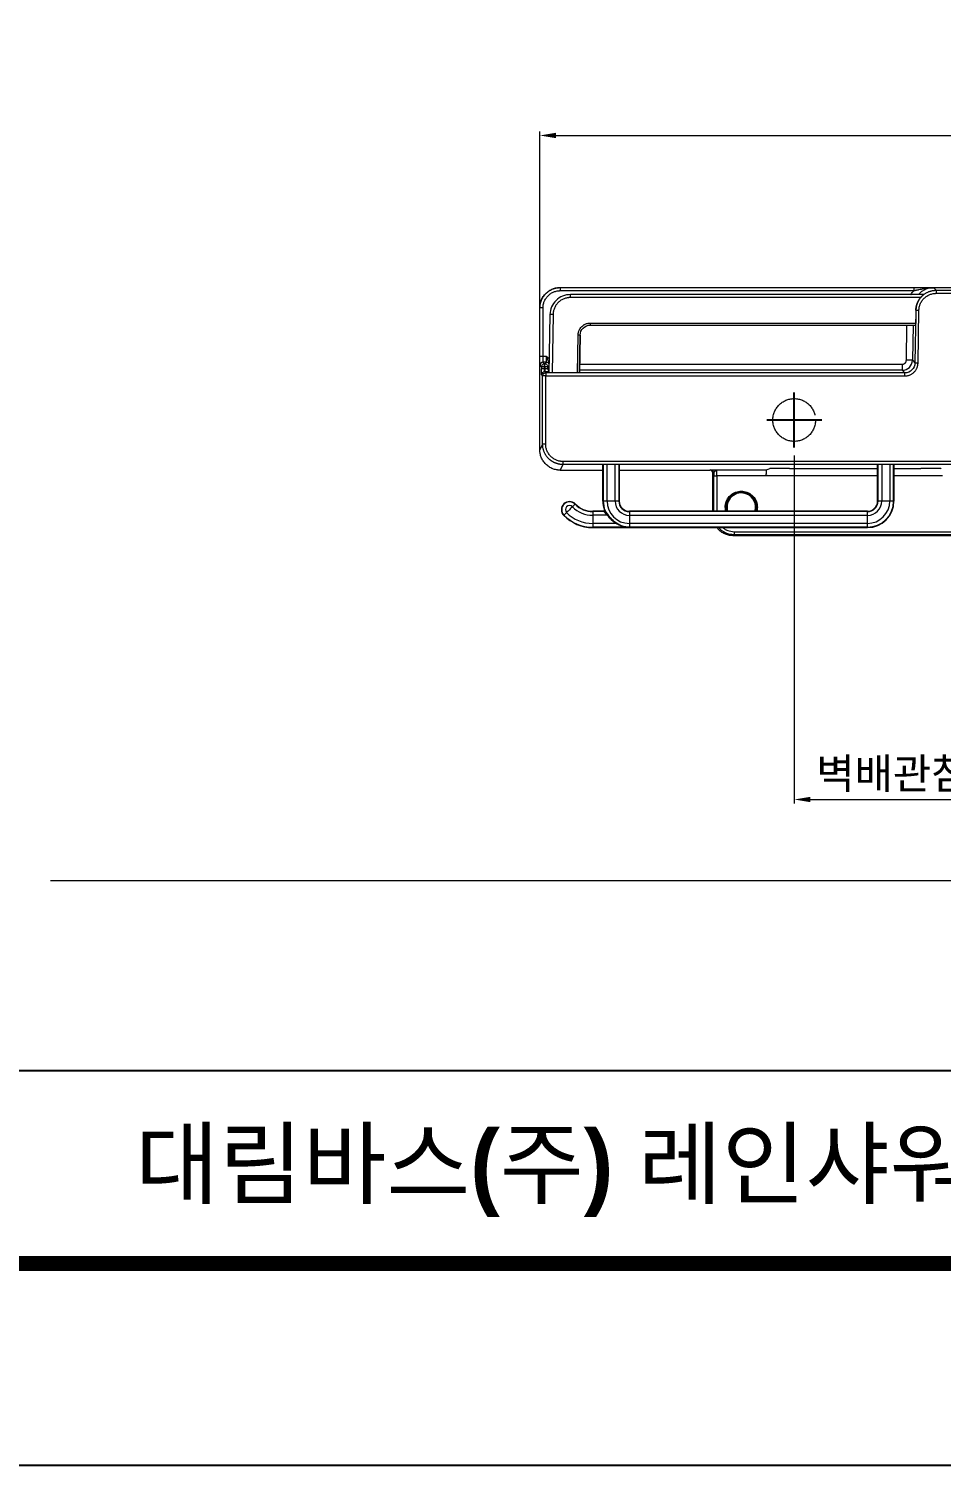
# Model space of a CAD drawing. Extents: x 0 to 3160, y 0 to 2315.
# Drawn here: x 566 to 1014, y 0 to 706 of the extents above; entities that cross this region are included whole.
import ezdxf

# ---------------------------------------------------------------- set-up
doc = ezdxf.new("R2010")
doc.units = 0
doc.header["$LTSCALE"] = 10
doc.header["$MEASUREMENT"] = 0
doc.header["$PDMODE"] = 3
doc.header["$PDSIZE"] = -10
doc.linetypes.add('PHANTOM', pattern=[12.7, 6.35, -1.27, 1.27, -1.27, 1.27, -1.27])
doc.layers.get('0').update_dxf_attribs({"linetype": 'CONTINUOUS'})
doc.layers.get('DEFPOINTS').update_dxf_attribs({"linetype": 'CONTINUOUS'})
doc.layers.add('치수선', color=7, linetype='CONTINUOUS', lineweight=20)
doc.layers.add('표제란글자', color=2, linetype='CONTINUOUS', lineweight=15)
doc.styles.add('Daelim Dimension', font='')
doc.styles.get('Daelim Dimension').set_extended_font_data('나눔고딕')
doc.dimstyles.new('DEFAULT', dxfattribs={"dimscale": 2, "dimtxt": 2, "dimasz": 2, "dimexe": 0, "dimexo": 2, "dimgap": 1, "dimtad": 1, "dimdec": 1, "dimzin": 9, "dimdsep": 46, "dimtxsty": 'Daelim Dimension', "dimcen": 0.5, "dimclrd": 252, "dimclre": 252, "dimclrt": 3, "dimadec": 1, "dimazin": 0, "dimtfac": 1, "dimtdec": 1, "dimtix": 1, "dimtmove": 0, "dimatfit": 3, "dimfxl": 1, "dimtolj": 1, "dimtzin": 1, "dimlwd": 9, "dimlwe": 9, "dimarcsym": 0})

# ---------------------------------------------------------------- blocks, each defined once
blk = doc.blocks.new('*D9')
at = {"color": 5, "lineweight": 9, "ltscale": 0.5, "transparency": 16777216}
for p, q in [((816.83, 503.04), (816.83, 655.52)), ((824.83, 653.52), (1258.83, 653.52)), ((1266.83, 503.04), (1266.83, 655.52))]:
    blk.add_line(p, q, dxfattribs=at)
at = {"color": 5, "ltscale": 0.5, "transparency": 16777216}
for points in [[(824.83, 654.85), (824.83, 652.18), (816.83, 653.52)], [(1258.83, 654.85), (1258.83, 652.18), (1266.83, 653.52)]]:
    blk.add_solid(points, dxfattribs=at)
at = {"layer": 'DEFPOINTS', "color": 0, "ltscale": 0.5, "transparency": 16777216}
for p in [(1266.83, 653.52), (816.83, 499.04), (1266.83, 499.04)]:
    blk.add_point(p, dxfattribs=at)
at = {"color": 7, "ltscale": 0.5, "transparency": 16777216, "insert": (1163.75, 666.37), "char_height": 20, "attachment_point": 5, "style": 'Daelim Dimension'}
blk.add_mtext('\\A1;450', dxfattribs=at)
blk = doc.blocks.new('*D11')
at = {"color": 5, "lineweight": 9, "ltscale": 0.5, "transparency": 16777216}
for p, q in [((941.83, 496.19), (941.83, 325.19)), ((1141.83, 496.19), (1141.83, 325.19)), ((949.83, 327.19), (1133.83, 327.19))]:
    blk.add_line(p, q, dxfattribs=at)
at = {"color": 5, "ltscale": 0.5, "transparency": 16777216}
for points in [[(949.83, 328.52), (949.83, 325.86), (941.83, 327.19)], [(1133.83, 328.52), (1133.83, 325.86), (1141.83, 327.19)]]:
    blk.add_solid(points, dxfattribs=at)
at = {"layer": 'DEFPOINTS', "color": 0, "ltscale": 0.5, "transparency": 16777216}
for p in [(941.83, 500.19), (1141.83, 500.19), (1141.83, 327.19)]:
    blk.add_point(p, dxfattribs=at)
at = {"color": 7, "ltscale": 0.5, "transparency": 16777216, "insert": (1041.83, 339.13), "char_height": 20, "attachment_point": 5, "style": 'Daelim Dimension'}
blk.add_mtext('\\A1;{\\H0.75x;벽배관참고:110~200}', dxfattribs=at)

msp = doc.modelspace()

# ---------------------------------------------------------------- linework, layer by layer
at = {"color": 7, "linetype": 'Continuous', "lineweight": 15}
for p, q in [((826.83, 578.83), (826.91, 578.76)), ((826.83, 578.83), (1022.31, 578.83)), ((826.91, 578.76), (1000.58, 578.76)), ((826.91, 578.76), (826.91, 577.26)), ((826.91, 577.26), (1000.58, 577.26)), ((831.83, 573.86), (831.83, 575.33)), ((1005.44, 575.33), (831.83, 575.33)), ((1000.58, 578.76), (1000.58, 577.26)), ((1010.39, 578.72), (1011.63, 577.45)), ((1011.63, 577.45), (1011.63, 575.95)), ((1011.63, 577.45), (1072.03, 577.45)), ((1011.63, 575.95), (1072.03, 575.95)), ((816.83, 499.04), (816.83, 568.83)), ((816.91, 568.76), (816.83, 568.83)), ((816.91, 545.11), (816.91, 568.76)), ((818.41, 568.76), (816.91, 568.76)), ((818.41, 545.11), (818.41, 568.76)), ((821.83, 565.51), (821.33, 536.85)), ((1001.64, 567.62), (1001.18, 541.76)), ((1001.63, 567.63), (1001.52, 561.2)), ((1001.64, 567.62), (1001.63, 567.63)), ((1002.68, 541.73), (1003.13, 567.6)), ((841.66, 560.33), (841.66, 561.35)), ((841.66, 560.33), (1001.5, 560.33)), ((1001.49, 560.18), (1001.42, 560.18)), ((836.33, 536.85), (836.66, 555.42)), ((836.66, 555.42), (836.33, 536.85)), ((816.91, 545.11), (818.41, 545.11)), ((818.41, 545.11), (820, 545.11)), ((817.69, 539.87), (816.94, 540.61)), ((817.69, 539.87), (817.69, 538.84)), ((819.19, 539.87), (817.69, 539.87)), ((819.19, 538.84), (817.69, 538.84)), ((819.19, 541.37), (818.44, 542.11)), ((819.96, 542.11), (818.44, 542.11)), ((819.22, 541.37), (819.19, 541.37)), ((819.19, 539.87), (819.22, 539.87)), ((819.19, 538.84), (819.19, 539.87)), ((819.19, 538.84), (819.22, 538.84)), ((819.96, 542.11), (819.22, 541.37)), ((819.22, 539.87), (819.22, 538.84)), ((820.72, 539.87), (819.22, 539.87)), ((819.22, 538.84), (819.22, 537.34)), ((819.71, 536.84), (819.22, 537.34)), ((819.71, 536.84), (819.71, 535.34)), ((822.38, 536.84), (819.71, 536.84)), ((820.72, 538.87), (820.72, 539.87)), ((821.17, 536.86), (821.16, 536.92)), ((835.49, 536.84), (822.66, 536.84)), ((996.18, 536.84), (835.72, 536.84)), ((994.94, 538.11), (836.36, 538.11)), ((836.5, 536.93), (836.49, 536.85)), ((994.94, 541.11), (994.94, 538.11)), ((996.18, 536.84), (994.94, 538.11)), ((996.18, 535.34), (996.18, 536.84)), ((999.94, 543.03), (1001.18, 541.76)), ((818.21, 535.34), (817.72, 535.84)), ((819.71, 535.34), (818.21, 535.34)), ((818.21, 501.81), (818.21, 535.34)), ((819.71, 535.34), (996.18, 535.34)), ((819.71, 501.81), (819.71, 535.34)), ((818.21, 501.81), (816.83, 499.04)), ((819.71, 501.81), (818.21, 501.81)), ((828.21, 491.81), (826.83, 489.04)), ((826.83, 489.04), (847.83, 489.04)), ((1255.45, 493.31), (828.21, 493.31)), ((828.21, 493.31), (828.21, 491.81)), ((1255.45, 491.81), (828.21, 491.81)), ((847.73, 491.62), (847.91, 491.74)), ((847.83, 491.69), (847.83, 473.83)), ((855.75, 491.74), (855.93, 491.62)), ((855.83, 473.83), (855.83, 491.69)), ((855.83, 489.04), (900.33, 489.04)), ((900.33, 489.04), (900.8, 489.19)), ((902.29, 487.69), (901.83, 487.54)), ((901.83, 468.83), (901.83, 487.54)), ((904.01, 489.26), (928.12, 489.26)), ((928.12, 489.26), (929.57, 489.75)), ((939.55, 489.91), (982.83, 489.91)), ((982.73, 491.62), (982.91, 491.74)), ((982.83, 491.69), (982.83, 473.83)), ((990.75, 491.74), (990.93, 491.62)), ((990.83, 473.83), (990.83, 491.69)), ((990.83, 489.91), (1004.11, 489.91)), ((902.28, 486.27), (903.78, 486.27)), ((928.65, 486.27), (903.78, 486.27)), ((982.83, 486.21), (928.97, 486.21)), ((1014.69, 486.21), (990.83, 486.21)), ((848.01, 473.83), (847.83, 473.83)), ((847.83, 473.83), (847.83, 473.83)), ((849.85, 473.83), (848.01, 473.83)), ((853.82, 473.83), (849.85, 473.83)), ((855.65, 473.83), (853.82, 473.83)), ((855.65, 473.83), (855.83, 473.83)), ((982.83, 473.83), (983.01, 473.83)), ((984.85, 473.83), (983.01, 473.83)), ((988.82, 473.83), (984.85, 473.83)), ((990.65, 473.83), (988.82, 473.83)), ((990.83, 473.83), (990.65, 473.83)), ((828.67, 466.93), (828.56, 466.82)), ((834.16, 472.31), (834.27, 472.42)), ((848.11, 468.83), (842.83, 468.83)), ((842.83, 468.83), (842.83, 468.68)), ((842.83, 468.83), (848.1, 468.83)), ((848.33, 468.68), (842.83, 468.68)), ((842.83, 468.68), (842.83, 466.84)), ((842.83, 466.84), (842.83, 462.82)), ((850.05, 466.84), (842.83, 466.84)), ((848.1, 468.83), (848.33, 468.68)), ((977.83, 468.83), (860.83, 468.83)), ((860.83, 468.65), (860.83, 468.83)), ((860.83, 468.83), (977.83, 468.83)), ((860.83, 468.83), (860.83, 468.83)), ((860.83, 468.65), (860.83, 466.82)), ((977.83, 468.65), (860.83, 468.65)), ((860.83, 466.82), (860.83, 462.85)), ((977.83, 466.82), (860.83, 466.82)), ((977.83, 468.83), (977.83, 468.65)), ((977.83, 468.83), (977.83, 468.83)), ((977.83, 466.82), (977.83, 468.65)), ((977.83, 462.85), (977.83, 466.82)), ((854.32, 462.82), (842.83, 462.82)), ((842.83, 462.82), (842.83, 460.99)), ((860.83, 460.99), (842.83, 460.99)), ((842.83, 460.99), (842.83, 460.83)), ((842.83, 460.83), (977.83, 460.83)), ((842.83, 460.83), (977.83, 460.83)), ((842.83, 460.83), (842.83, 460.83)), ((977.83, 462.85), (860.83, 462.85)), ((860.83, 462.85), (860.83, 461.01)), ((977.83, 461.01), (860.83, 461.01)), ((860.83, 460.99), (860.83, 461.01)), ((977.83, 461.01), (977.83, 462.85)), ((977.83, 460.83), (977.83, 461.01)), ((977.83, 460.83), (977.83, 460.83)), ((911.82, 456.83), (912.27, 457.28)), ((1171.85, 456.83), (911.82, 456.83)), ((912.27, 458.78), (912.27, 457.28))]:
    msp.add_line(p, q, dxfattribs=at)
at = {"color": 8, "linetype": 'Continuous', "lineweight": 15}
for p, q in [((1003.95, 573.86), (831.83, 573.86)), ((823.33, 565.51), (822.83, 536.84)), ((841.66, 561.35), (1001.52, 561.35)), ((996.94, 543.08), (997.24, 560.33)), ((1000.24, 560.33), (999.94, 543.03)), ((835.34, 536.84), (835.66, 555.45)), ((820, 545.11), (821.45, 543.88)), ((820.72, 539.87), (821.4, 540.55)), ((820.72, 538.87), (821.38, 539.53)), ((836.41, 541.11), (994.94, 541.11)), ((847.83, 473.83), (847.83, 491.69)), ((848.01, 491.75), (848.01, 473.83)), ((849.85, 473.83), (849.85, 491.78)), ((853.82, 473.83), (853.82, 491.78)), ((855.65, 491.75), (855.65, 473.83)), ((855.83, 491.69), (855.83, 473.83)), ((982.83, 473.83), (982.83, 491.69)), ((983.01, 473.83), (983.01, 491.75)), ((984.85, 491.78), (984.85, 473.83)), ((988.82, 491.78), (988.82, 473.83)), ((990.65, 473.83), (990.65, 491.75)), ((990.83, 491.69), (990.83, 473.83)), ((902.28, 468.83), (902.28, 486.27)), ((903.78, 486.27), (903.78, 468.83)), ((855.83, 473.83), (855.83, 473.83)), ((982.83, 473.83), (982.83, 473.83)), ((990.83, 473.83), (990.83, 473.83)), ((842.83, 468.83), (842.83, 468.83)), ((912.27, 458.78), (1039.13, 458.78)), ((1044.55, 457.28), (912.27, 457.28))]:
    msp.add_line(p, q, dxfattribs=at)
at = {"linetype": 'PHANTOM'}
for p, q in [((941.83, 500.19), (941.83, 527.19)), ((955.33, 513.69), (928.33, 513.69))]:
    msp.add_line(p, q, dxfattribs=at)
at = {"color": 5}
msp.add_line((50.81, 193.97), (2594.86, 193.97), dxfattribs=at)
at = {"ltscale": 0.5}
msp.add_lwpolyline([(0, 0), (3159.52, 0), (3159.52, 2315.04), (0, 2315.04)], close=True, dxfattribs=at)
at = {"color": 5, "linetype": 'ByBlock', "lineweight": 200, "const_width": 7.28}
msp.add_lwpolyline([(50.81, 99.13), (3108.41, 99.13), (3108.41, 2261.29), (50.81, 2261.29)], close=True, dxfattribs=at)
at = {"color": 7, "linetype": 'Continuous', "lineweight": 15, "flags": 128}
for points in [[(1001.64, 567.62), (1001.67, 567.62), (1001.75, 567.62), (1001.89, 567.62), (1002.08, 567.62), (1002.31, 567.61), (1002.56, 567.61), (1002.84, 567.6), (1003.13, 567.6)], [(999.94, 543.03), (999.87, 543.03), (999.7, 543.03), (999.42, 543.04), (999.05, 543.04), (998.59, 543.05), (998.08, 543.06), (997.52, 543.07), (996.94, 543.08)], [(1001.18, 541.76), (1001.21, 541.76), (1001.3, 541.76), (1001.44, 541.75), (1001.63, 541.75), (1001.85, 541.75), (1002.11, 541.74), (1002.39, 541.74), (1002.68, 541.73)], [(917.86, 478.05), (917.44, 478.16), (915.83, 478.33)], [(829.98, 468.21), (829.72, 467.96), (829.48, 467.72), (829.26, 467.5), (829.06, 467.31), (828.9, 467.15), (828.78, 467.03), (828.7, 466.96), (828.67, 466.93)], [(832.85, 471.03), (832.49, 470.68), (832.13, 470.33), (831.77, 469.97), (831.42, 469.62), (831.06, 469.27), (830.7, 468.92), (830.34, 468.56), (829.98, 468.21)], [(832.85, 471.03), (833.11, 471.28), (833.35, 471.52), (833.57, 471.74), (833.77, 471.93), (833.93, 472.09), (834.05, 472.21), (834.13, 472.28), (834.16, 472.31)]]:
    msp.add_lwpolyline(points, dxfattribs=at)
at = {"color": 7, "linetype": 'Continuous', "lineweight": 15}
for centre, radius, start, end in [((822.58, 544.01), 21.51, 88.00177, 91.99823), ((835.66, 541.1), 14.35, 86.00312, 89.9982), ((818.44, 540.61), 1.5, 90.00078, 179.99491), ((819.22, 535.84), 1.5, 90.00549, 179.99419), ((900.79, 487.69), 1.5, 0.02598, 89.90395), ((831.42, 469.62), 4, 44.47751, 224.47751), ((831.42, 469.62), 4, 44.47751, 224.47751), ((831.42, 469.62), 3.84, 44.47751, 224.47751), ((860.83, 473.83), 13, 180, 199.49422), ((860.83, 473.83), 13, 180, 199.47431), ((860.83, 473.83), 12.82, 180, 201.56228), ((860.83, 473.83), 10.98, 180, 270), ((860.83, 473.83), 7.02, 180, 270), ((860.83, 473.83), 5.18, 180, 270), ((860.83, 473.83), 5, 180, 270), ((915.83, 470.83), 7.5, 90, 181.37094), ((977.83, 473.83), 7.02, 270, 0), ((977.83, 473.83), 10.98, 270, 0), ((977.83, 473.83), 5.18, 270, 0), ((977.83, 473.83), 12.82, 270, 0), ((977.83, 473.83), 5, 270, 0), ((977.83, 473.83), 13, 270, 0), ((842.83, 480.83), 20, 224.47751, 270), ((842.83, 480.83), 20, 224.47751, 270), ((842.83, 480.83), 19.84, 224.47751, 270), ((831.42, 469.62), 2.01, 44.47751, 224.47751), ((842.83, 480.83), 18.01, 224.47751, 270), ((842.83, 480.83), 13.99, 224.47751, 270), ((842.83, 480.83), 12.16, 224.47751, 270), ((842.83, 480.83), 12, 224.47751, 270), ((848.1, 469.33), 0.5, 270.07277, 19.40137), ((848.33, 469.18), 0.5, 270.07412, 20.3498), ((848.43, 468.98), 0.499, 271.78265, 15.88337), ((847.15, 470.97), 5.04, 305.0915, 309.92723), ((860.32, 459.03), 7.09, 144.73359, 147.69361), ((858.55, 461.1), 0.116, 89.26288, 138.86356), ((860.83, 473.83), 12.82, 259.76736, 270)]:
    msp.add_arc(centre, radius, start, end, dxfattribs=at)
at = {"color": 8, "linetype": 'Continuous', "lineweight": 15}
for centre, radius, start, end in [((819.96, 540.61), 1.5, 12.69392, 89.99064), ((822.22, 538.87), 1.5, 180.00397, 233.71505), ((915.83, 470.83), 7.61, 344.76775, 195.23225), ((915.83, 470.83), 7.47, 67.5, 195.52996), ((915.83, 470.83), 7.01, 67.5, 196.58556), ((915.83, 470.83), 7.01, 343.41444, 67.5), ((915.83, 470.83), 7.47, 344.47004, 67.5)]:
    msp.add_arc(centre, radius, start, end, dxfattribs=at)
at = {"color": 7, "linetype": 'Continuous', "lineweight": 15}
for centre, major_axis, start_param, end_param in [((848.93, 491.62), (1.2, 0), 3.114975, 3.552659), ((850.01, 491.74), (2.1, 0), 1.65454, 3.115413), ((851.83, 491.36), (23.87, 0), 1.487052, 1.65454), ((853.65, 491.74), (2.1, 0), 0.02618, 1.487052), ((854.73, 491.62), (1.2, 0), 5.872119, 6.309365), ((939.55, 489.74), (10, 0), 1.570796, 3.089233), ((983.93, 491.62), (1.2, 0), 3.114975, 3.552659), ((985.01, 491.74), (2.1, 0), 1.65454, 3.115413), ((986.83, 491.36), (23.87, 0), 1.487052, 1.65454), ((988.65, 491.74), (2.1, 0), 0.02618, 1.487052), ((989.73, 491.62), (1.2, 0), 5.872119, 6.309365), ((1004.11, 489.74), (10, 0), 0.05236, 1.570796)]:
    msp.add_ellipse(centre, major_axis=major_axis, ratio=0.017455, start_param=start_param, end_param=end_param, dxfattribs=at)
for points, knots in [([(816.83, 568.83), (816.83, 568.93), (816.83, 569.14), (816.85, 569.44), (816.87, 569.75), (816.9, 570.05), (816.95, 570.35), (817.03, 570.87), (817.21, 571.6), (817.52, 572.53), (817.94, 573.44), (818.62, 574.62), (819.71, 575.95), (821.05, 577.04), (822.22, 577.73), (823.13, 578.14), (824.06, 578.46), (824.89, 578.65), (825.61, 578.76), (826.22, 578.82), (826.63, 578.83), (826.83, 578.83)], [0, 0, 0, 0, 0.019454, 0.038873, 0.058277, 0.077682, 0.097107, 0.11657, 0.178317, 0.240097, 0.304418, 0.368771, 0.500007, 0.631242, 0.695562, 0.759916, 0.821663, 0.883444, 0.922312, 0.961116, 1, 1, 1, 1]), ([(816.91, 568.76), (816.91, 568.86), (816.91, 569.08), (816.92, 569.39), (816.95, 569.71), (816.98, 570.02), (817.03, 570.33), (817.08, 570.64), (817.15, 570.94), (817.22, 571.24), (817.3, 571.54), (817.39, 571.83), (817.49, 572.12), (817.59, 572.4), (817.71, 572.68), (817.83, 572.96), (817.96, 573.23), (818.1, 573.5), (818.24, 573.76), (818.39, 574.01), (818.55, 574.26), (818.72, 574.5), (818.89, 574.74), (819.07, 574.97), (819.25, 575.19), (819.44, 575.41), (819.63, 575.62), (819.9, 575.9), (820.25, 576.23), (820.69, 576.6), (821.16, 576.95), (821.65, 577.27), (822.17, 577.57), (822.7, 577.84), (823.26, 578.08), (823.83, 578.28), (824.42, 578.45), (825.03, 578.59), (825.65, 578.68), (826.27, 578.75), (826.69, 578.75), (826.91, 578.76)], [0, 0, 0, 0, 0.020245, 0.040409, 0.060492, 0.080494, 0.100415, 0.120254, 0.140013, 0.159691, 0.179287, 0.198803, 0.218237, 0.23759, 0.256863, 0.276054, 0.295164, 0.314194, 0.333142, 0.352009, 0.370795, 0.3895, 0.408124, 0.426667, 0.445129, 0.46351, 0.48181, 0.500029, 0.536543, 0.573382, 0.610545, 0.648032, 0.685843, 0.723978, 0.762437, 0.80122, 0.840328, 0.87976, 0.919516, 0.959596, 1, 1, 1, 1]), ([(818.41, 568.76), (818.41, 568.85), (818.41, 569.06), (818.43, 569.4), (818.47, 569.83), (818.56, 570.44), (818.73, 571.14), (819, 571.91), (819.34, 572.66), (819.92, 573.66), (820.85, 574.81), (822.01, 575.75), (823.01, 576.33), (823.75, 576.66), (824.52, 576.93), (825.27, 577.11), (825.96, 577.21), (826.48, 577.25), (826.78, 577.26), (826.91, 577.26)], [0, 0, 0, 0, 0.020334, 0.046542, 0.078619, 0.116565, 0.185242, 0.240092, 0.299666, 0.368767, 0.500004, 0.631242, 0.700341, 0.759917, 0.814765, 0.883444, 0.932729, 0.971584, 1, 1, 1, 1]), ([(831.83, 575.33), (829.23, 575.33), (826.67, 574.28), (822.97, 570.65), (821.88, 568.1), (821.83, 565.51)], [0, 0, 0, 0, 0.5, 0.5, 1, 1, 1, 1]), ([(831.83, 573.86), (831.74, 573.86), (831.57, 573.86), (831.32, 573.84), (831.06, 573.82), (830.81, 573.8), (830.55, 573.76), (830.11, 573.69), (829.5, 573.55), (828.72, 573.28), (827.95, 572.94), (826.96, 572.37), (825.83, 571.46), (824.91, 570.35), (824.32, 569.37), (823.96, 568.61), (823.68, 567.83), (823.51, 567.14), (823.41, 566.53), (823.35, 566.02), (823.34, 565.68), (823.33, 565.51)], [0, 0, 0, 0, 0.019482, 0.03893, 0.058363, 0.077798, 0.097253, 0.116746, 0.178505, 0.240304, 0.304578, 0.368892, 0.499982, 0.631077, 0.695356, 0.759676, 0.821443, 0.88325, 0.922181, 0.96105, 1, 1, 1, 1]), ([(1000.58, 578.76), (1000.68, 578.76), (1000.88, 578.76), (1001.17, 578.76), (1001.46, 578.76), (1001.76, 578.76), (1002.06, 578.76), (1002.37, 578.76), (1002.67, 578.76), (1002.98, 578.75), (1003.6, 578.75), (1004.56, 578.75), (1005.78, 578.74), (1006.98, 578.74), (1008.13, 578.73), (1009.28, 578.73), (1010.02, 578.72), (1010.39, 578.72)], [0, 0, 0, 0, 0.026591, 0.053421, 0.080524, 0.107929, 0.135667, 0.163768, 0.192259, 0.221168, 0.250519, 0.370288, 0.500319, 0.617967, 0.749825, 0.875013, 1, 1, 1, 1]), ([(1000.58, 577.26), (1000.68, 577.28), (1000.87, 577.32), (1001.15, 577.38), (1001.43, 577.43), (1001.72, 577.49), (1002, 577.55), (1002.28, 577.61), (1002.55, 577.67), (1002.83, 577.73), (1003.42, 577.86), (1004.34, 578.05), (1005.17, 578.2), (1005.66, 578.29), (1005.83, 578.32), (1006.12, 578.36), (1006.53, 578.43), (1007.06, 578.5), (1007.71, 578.58), (1008.49, 578.65), (1009.4, 578.71), (1010.04, 578.71), (1010.39, 578.72)], [0, 0, 0, 0, 0.027873, 0.055718, 0.083542, 0.111348, 0.139131, 0.166887, 0.194605, 0.222274, 0.249882, 0.37305, 0.499977, 0.50608, 0.524035, 0.553994, 0.59619, 0.650907, 0.71844, 0.799045, 0.892888, 1, 1, 1, 1]), ([(1004.38, 574.35), (1004.31, 574.27), (1004.16, 574.11), (1003.95, 573.87), (1003.74, 573.61), (1003.54, 573.34), (1003.34, 573.06), (1003.15, 572.77), (1002.97, 572.47), (1002.8, 572.16), (1002.63, 571.83), (1002.48, 571.5), (1002.33, 571.15), (1002.2, 570.8), (1002.08, 570.43), (1001.97, 570.06), (1001.87, 569.67), (1001.79, 569.28), (1001.73, 568.88), (1001.68, 568.47), (1001.64, 568.05), (1001.63, 567.77), (1001.63, 567.63)], [0, 0, 0, 0, 0.043024, 0.086782, 0.131274, 0.176501, 0.222462, 0.269157, 0.316586, 0.36475, 0.413648, 0.463281, 0.513648, 0.564749, 0.616585, 0.669155, 0.72246, 0.776499, 0.831272, 0.88678, 0.943023, 1, 1, 1, 1]), ([(1001.64, 567.62), (1001.64, 567.73), (1001.64, 567.94), (1001.66, 568.25), (1001.69, 568.56), (1001.73, 568.87), (1001.78, 569.17), (1001.84, 569.48), (1001.91, 569.77), (1001.98, 570.07), (1002.07, 570.36), (1002.16, 570.65), (1002.26, 570.94), (1002.37, 571.22), (1002.49, 571.49), (1002.61, 571.76), (1002.74, 572.03), (1002.88, 572.29), (1003.03, 572.54), (1003.18, 572.79), (1003.34, 573.04), (1003.51, 573.28), (1003.68, 573.51), (1003.86, 573.74), (1004.04, 573.96), (1004.23, 574.17), (1004.42, 574.38), (1004.69, 574.65), (1005.04, 574.97), (1005.48, 575.34), (1005.95, 575.68), (1006.43, 576), (1006.95, 576.29), (1007.48, 576.55), (1008.03, 576.78), (1008.6, 576.98), (1009.18, 577.15), (1009.78, 577.28), (1010.39, 577.38), (1011.01, 577.44), (1011.42, 577.44), (1011.63, 577.45)], [0, 0, 0, 0, 0.020221, 0.040364, 0.060427, 0.080411, 0.100315, 0.120141, 0.139887, 0.159554, 0.179142, 0.198651, 0.218081, 0.237431, 0.256703, 0.275895, 0.295008, 0.314042, 0.332997, 0.351872, 0.370669, 0.389386, 0.408024, 0.426583, 0.445063, 0.463464, 0.481786, 0.500028, 0.536589, 0.573466, 0.61066, 0.64817, 0.685996, 0.724139, 0.762598, 0.801374, 0.840466, 0.879875, 0.9196, 0.959642, 1, 1, 1, 1]), ([(1003.13, 567.6), (1003.14, 567.69), (1003.14, 567.89), (1003.17, 568.24), (1003.22, 568.66), (1003.32, 569.26), (1003.5, 569.95), (1003.77, 570.71), (1004.11, 571.44), (1004.7, 572.42), (1005.63, 573.55), (1006.78, 574.47), (1007.77, 575.04), (1008.51, 575.37), (1009.27, 575.63), (1010.02, 575.81), (1010.7, 575.9), (1011.21, 575.94), (1011.51, 575.95), (1011.63, 575.95)], [0, 0, 0, 0, 0.020319, 0.046554, 0.078699, 0.116753, 0.185404, 0.240319, 0.299839, 0.368912, 0.500004, 0.631097, 0.700168, 0.75969, 0.814603, 0.883256, 0.932677, 0.971594, 1, 1, 1, 1]), ([(1005.45, 575.33), (1005.45, 575.33), (1005.44, 575.33), (1005.43, 575.32), (1005.42, 575.31), (1005.39, 575.29), (1005.36, 575.26), (1005.3, 575.21), (1005.2, 575.12), (1005.05, 574.99), (1004.89, 574.85), (1004.72, 574.69), (1004.55, 574.52), (1004.44, 574.41), (1004.38, 574.35)], [0, 0, 0, 0, 0.040091, 0.080112, 0.120657, 0.162299, 0.205564, 0.250925, 0.370071, 0.500598, 0.622931, 0.750024, 0.875332, 1, 1, 1, 1]), ([(835.66, 555.45), (835.66, 555.53), (835.66, 555.67), (835.68, 555.89), (835.7, 556.1), (835.74, 556.32), (835.8, 556.65), (835.91, 557.09), (836.1, 557.64), (836.36, 558.18), (836.77, 558.87), (837.42, 559.66), (838.22, 560.3), (838.92, 560.7), (839.46, 560.94), (840.01, 561.13), (840.51, 561.24), (840.93, 561.31), (841.29, 561.34), (841.54, 561.35), (841.66, 561.35)], [0, 0, 0, 0, 0.023374, 0.046706, 0.070028, 0.093369, 0.116761, 0.178521, 0.240336, 0.304608, 0.368935, 0.50003, 0.63112, 0.695386, 0.759708, 0.82146, 0.883267, 0.922189, 0.961053, 1, 1, 1, 1]), ([(836.66, 555.42), (836.68, 556.72), (837.23, 557.99), (839.08, 559.81), (840.36, 560.33), (841.66, 560.33)], [0, 0, 0, 0, 0.5, 0.5, 1, 1, 1, 1]), ([(1001.52, 561.2), (1001.52, 561.17), (1001.52, 561.1), (1001.51, 561), (1001.51, 560.9), (1001.51, 560.78), (1001.51, 560.63), (1001.5, 560.48), (1001.5, 560.35), (1001.5, 560.25), (1001.49, 560.19), (1001.49, 560.19), (1001.49, 560.18)], [0, 0, 0, 0, 0.062807, 0.125032, 0.187301, 0.250236, 0.375037, 0.500169, 0.624967, 0.750092, 0.874964, 1, 1, 1, 1]), ([(816.94, 540.61), (816.94, 540.62), (816.94, 540.62), (816.94, 540.64), (816.94, 540.66), (816.94, 540.7), (816.94, 540.74), (816.93, 540.8), (816.93, 540.87), (816.93, 540.97), (816.93, 541.13), (816.92, 541.36), (816.92, 541.63), (816.92, 541.94), (816.91, 542.29), (816.91, 542.66), (816.91, 543.05), (816.91, 543.45), (816.91, 543.86), (816.91, 544.27), (816.91, 544.69), (816.91, 544.97), (816.91, 545.11)], [0, 0, 0, 0, 0.030246, 0.060294, 0.090212, 0.120064, 0.149919, 0.179844, 0.209904, 0.240166, 0.304421, 0.368751, 0.434356, 0.500038, 0.565643, 0.631324, 0.695578, 0.759907, 0.820184, 0.879935, 0.939696, 1, 1, 1, 1]), ([(818.44, 542.11), (818.43, 542.12), (818.42, 542.45), (818.41, 543.56), (818.41, 544.33), (818.41, 545.11)], [0, 0, 0, 0, 0.5, 0.5, 1, 1, 1, 1]), ([(820, 545.11), (820, 544.33), (820, 543.56), (819.98, 542.45), (819.97, 542.12), (819.96, 542.11)], [0, 0, 0, 0, 0.5, 0.5, 1, 1, 1, 1]), ([(820, 545.11), (820.04, 545.02), (820.1, 544.84), (820.19, 544.59), (820.29, 544.31), (820.41, 544), (820.54, 543.65), (820.67, 543.33), (820.82, 542.97), (820.97, 542.64), (821.14, 542.25), (821.28, 541.89), (821.38, 541.59), (821.41, 541.43), (821.41, 541.4)], [0, 0, 0, 0, 0.069576, 0.136905, 0.186763, 0.290115, 0.375388, 0.465574, 0.5501, 0.675904, 0.750289, 0.880564, 0.972282, 1, 1, 1, 1]), ([(817.69, 539.87), (817.69, 540.06), (817.73, 540.26), (817.88, 540.62), (817.99, 540.79), (818.27, 541.07), (818.44, 541.18), (818.8, 541.33), (818.99, 541.37), (819.19, 541.37)], [0, 0, 0, 0, 0.25, 0.25, 0.5, 0.5, 0.75, 0.75, 1, 1, 1, 1]), ([(817.72, 535.84), (817.72, 535.84), (817.72, 535.85), (817.71, 535.86), (817.71, 535.88), (817.71, 535.91), (817.71, 535.95), (817.71, 536), (817.71, 536.11), (817.7, 536.33), (817.7, 536.72), (817.7, 537.19), (817.69, 537.64), (817.69, 538.01), (817.69, 538.28), (817.69, 538.56), (817.69, 538.75), (817.69, 538.84)], [0, 0, 0, 0, 0.034565, 0.068886, 0.103062, 0.137192, 0.171377, 0.205716, 0.240308, 0.370114, 0.500034, 0.629839, 0.759757, 0.820064, 0.879851, 0.939651, 1, 1, 1, 1]), ([(818.21, 535.34), (818.21, 535.54), (818.25, 535.74), (818.4, 536.1), (818.52, 536.27), (818.79, 536.54), (818.96, 536.66), (819.32, 536.81), (819.52, 536.84), (819.71, 536.84)], [0, 0, 0, 0, 0.25, 0.25, 0.5, 0.5, 0.75, 0.75, 1, 1, 1, 1]), ([(819.19, 539.87), (819.19, 540.06), (819.19, 540.26), (819.19, 540.62), (819.19, 540.79), (819.19, 541.06), (819.19, 541.17), (819.19, 541.33), (819.19, 541.37), (819.19, 541.37)], [0, 0, 0, 0, 0.25, 0.25, 0.5, 0.5, 0.75, 0.75, 1, 1, 1, 1]), ([(819.22, 537.34), (819.21, 537.35), (819.2, 537.51), (819.19, 538.06), (819.19, 538.45), (819.19, 538.84)], [0, 0, 0, 0, 0.5, 0.5, 1, 1, 1, 1]), ([(819.22, 539.87), (819.22, 540.06), (819.22, 540.26), (819.22, 540.62), (819.22, 540.79), (819.22, 541.06), (819.22, 541.17), (819.22, 541.33), (819.22, 541.37), (819.22, 541.37)], [0, 0, 0, 0, 0.25, 0.25, 0.5, 0.5, 0.75, 0.75, 1, 1, 1, 1]), ([(819.22, 541.37), (819.41, 541.37), (819.61, 541.33), (819.97, 541.18), (820.14, 541.07), (820.42, 540.79), (820.53, 540.62), (820.68, 540.26), (820.72, 540.06), (820.72, 539.87)], [0, 0, 0, 0, 0.25, 0.25, 0.5, 0.5, 0.75, 0.75, 1, 1, 1, 1]), ([(820.72, 538.87), (820.71, 538.86), (820.55, 538.85), (820, 538.85), (819.61, 538.84), (819.22, 538.84)], [0, 0, 0, 0, 0.5, 0.5, 1, 1, 1, 1]), ([(822.38, 536.84), (822.34, 536.84), (822.26, 536.84), (822.14, 536.85), (822.02, 536.85), (821.87, 536.85), (821.69, 536.85), (821.5, 536.85), (821.35, 536.85), (821.24, 536.85), (821.18, 536.86), (821.17, 536.86), (821.17, 536.86)], [0, 0, 0, 0, 0.060829, 0.121252, 0.181695, 0.242587, 0.371227, 0.500102, 0.628725, 0.757618, 0.878727, 1, 1, 1, 1]), ([(822.66, 536.84), (822.62, 536.84), (822.52, 536.84), (822.43, 536.84), (822.38, 536.84)], [0, 0, 0, 0, 0.500872, 1, 1, 1, 1]), ([(835.72, 536.84), (835.69, 536.84), (835.61, 536.84), (835.53, 536.84), (835.49, 536.84)], [0, 0, 0, 0, 0.499109, 1, 1, 1, 1]), ([(836.49, 536.85), (836.49, 536.85), (836.49, 536.85), (836.48, 536.85), (836.46, 536.85), (836.43, 536.85), (836.38, 536.85), (836.28, 536.85), (836.16, 536.85), (836.03, 536.85), (835.88, 536.85), (835.78, 536.84), (835.72, 536.84)], [0, 0, 0, 0, 0.06091, 0.121456, 0.18204, 0.243065, 0.371403, 0.500114, 0.62843, 0.757154, 0.878461, 1, 1, 1, 1]), ([(994.94, 541.11), (994.99, 541.12), (995.09, 541.12), (995.23, 541.13), (995.38, 541.16), (995.52, 541.2), (995.75, 541.28), (996.03, 541.42), (996.35, 541.68), (996.61, 541.99), (996.77, 542.3), (996.87, 542.59), (996.92, 542.83), (996.93, 543), (996.94, 543.08)], [0, 0, 0, 0, 0.048327, 0.096262, 0.144074, 0.192035, 0.240415, 0.370145, 0.500048, 0.629777, 0.759681, 0.839959, 0.919646, 1, 1, 1, 1]), ([(994.94, 538.11), (996.23, 538.11), (997.52, 538.64), (999.36, 540.46), (999.91, 541.73), (999.94, 543.03)], [0, 0, 0, 0, 0.5, 0.5, 1, 1, 1, 1]), ([(1001.18, 541.76), (1001.16, 540.46), (1000.61, 539.19), (998.77, 537.37), (997.48, 536.84), (996.18, 536.84)], [0, 0, 0, 0, 0.5, 0.5, 1, 1, 1, 1]), ([(996.18, 535.34), (996.25, 535.35), (996.41, 535.35), (996.67, 535.36), (997, 535.39), (997.46, 535.46), (997.99, 535.59), (998.57, 535.79), (999.14, 536.04), (999.9, 536.48), (1000.77, 537.18), (1001.49, 538.04), (1001.94, 538.79), (1002.2, 539.35), (1002.41, 539.93), (1002.55, 540.5), (1002.64, 541.02), (1002.67, 541.41), (1002.68, 541.64), (1002.68, 541.73)], [0, 0, 0, 0, 0.020336, 0.046576, 0.078715, 0.116753, 0.185425, 0.240319, 0.299823, 0.368912, 0.500004, 0.631097, 0.700183, 0.75969, 0.814581, 0.883256, 0.932657, 0.971574, 1, 1, 1, 1]), ([(828.21, 491.81), (828.1, 491.81), (827.88, 491.81), (827.55, 491.83), (827.23, 491.85), (826.9, 491.89), (826.57, 491.94), (826.25, 492), (825.93, 492.07), (825.61, 492.15), (825.29, 492.24), (824.98, 492.34), (824.67, 492.45), (824.37, 492.57), (824.07, 492.7), (823.77, 492.84), (823.48, 492.99), (823.2, 493.15), (822.92, 493.32), (822.65, 493.5), (822.38, 493.68), (822.12, 493.88), (821.86, 494.08), (821.62, 494.29), (821.38, 494.51), (821.1, 494.77), (820.79, 495.1), (820.46, 495.48), (820.14, 495.9), (819.84, 496.33), (819.56, 496.79), (819.3, 497.27), (819.06, 497.77), (818.84, 498.3), (818.66, 498.84), (818.5, 499.4), (818.38, 499.98), (818.28, 500.58), (818.23, 501.19), (818.22, 501.6), (818.21, 501.81)], [0, 0, 0, 0, 0.021021, 0.042027, 0.063015, 0.083988, 0.104944, 0.125883, 0.146807, 0.167714, 0.188604, 0.209479, 0.230337, 0.251178, 0.272004, 0.292813, 0.313606, 0.334382, 0.355142, 0.375886, 0.396614, 0.417326, 0.438021, 0.4587, 0.479362, 0.500009, 0.531918, 0.564413, 0.597492, 0.631157, 0.665408, 0.700243, 0.735664, 0.77167, 0.808262, 0.845439, 0.883201, 0.921549, 0.960482, 1, 1, 1, 1]), ([(828.21, 493.31), (828.12, 493.31), (827.92, 493.31), (827.57, 493.33), (827.14, 493.37), (826.53, 493.46), (825.83, 493.63), (825.06, 493.9), (824.32, 494.24), (823.31, 494.82), (822.16, 495.75), (821.22, 496.91), (820.64, 497.91), (820.31, 498.65), (820.04, 499.42), (819.86, 500.17), (819.76, 500.86), (819.72, 501.38), (819.72, 501.68), (819.71, 501.81)], [0, 0, 0, 0, 0.020328, 0.046534, 0.078612, 0.116561, 0.185227, 0.240083, 0.299644, 0.368752, 0.499986, 0.631223, 0.700304, 0.759901, 0.81473, 0.883435, 0.932703, 0.971561, 1, 1, 1, 1]), ([(826.83, 489.04), (826.73, 489.04), (826.53, 489.04), (826.22, 489.06), (825.92, 489.08), (825.61, 489.11), (825.31, 489.15), (824.79, 489.24), (824.06, 489.41), (823.13, 489.73), (822.22, 490.14), (821.05, 490.83), (819.71, 491.92), (818.62, 493.25), (817.94, 494.43), (817.52, 495.34), (817.21, 496.27), (817.01, 497.1), (816.9, 497.82), (816.84, 498.43), (816.84, 498.84), (816.83, 499.04)], [0, 0, 0, 0, 0.019453, 0.038872, 0.058275, 0.077679, 0.097104, 0.116566, 0.178311, 0.240088, 0.304406, 0.368757, 0.499988, 0.631223, 0.695544, 0.7599, 0.82165, 0.883434, 0.922306, 0.961113, 1, 1, 1, 1]), ([(901.83, 487.54), (901.83, 487.58), (901.83, 487.65), (901.82, 487.77), (901.79, 487.88), (901.77, 487.99), (901.71, 488.15), (901.59, 488.37), (901.4, 488.61), (901.16, 488.8), (900.92, 488.93), (900.71, 489), (900.52, 489.03), (900.39, 489.04), (900.33, 489.04)], [0, 0, 0, 0, 0.048263, 0.096127, 0.14387, 0.191768, 0.240095, 0.36985, 0.499853, 0.629661, 0.759735, 0.839975, 0.919636, 1, 1, 1, 1]), ([(900.8, 489.19), (900.8, 489.19), (900.81, 489.2), (900.83, 489.2), (900.87, 489.2), (900.91, 489.21), (900.96, 489.21), (901.03, 489.21), (901.1, 489.22), (901.18, 489.22), (901.27, 489.22), (901.37, 489.22), (901.48, 489.23), (901.61, 489.23), (901.74, 489.23), (901.97, 489.24), (902.34, 489.24), (902.84, 489.25), (903.41, 489.26), (903.79, 489.26), (904.01, 489.26)], [0, 0, 0, 0, 0.034561, 0.068942, 0.103236, 0.137539, 0.171947, 0.206553, 0.24145, 0.276729, 0.312478, 0.34878, 0.385716, 0.423363, 0.461791, 0.50107, 0.61921, 0.749865, 0.854284, 1, 1, 1, 1]), ([(902.29, 487.69), (902.3, 487.71), (902.3, 487.73), (902.32, 487.78), (902.34, 487.82), (902.37, 487.86), (902.41, 487.92), (902.47, 488.01), (902.58, 488.14), (902.69, 488.27), (902.81, 488.4), (902.94, 488.53), (903.05, 488.65), (903.19, 488.79), (903.32, 488.91), (903.45, 489.02), (903.57, 489.1), (903.7, 489.18), (903.85, 489.25), (903.96, 489.26), (904.01, 489.26)], [0, 0, 0, 0, 0.028722, 0.055436, 0.080209, 0.103027, 0.123821, 0.183545, 0.247669, 0.310252, 0.373292, 0.434097, 0.498919, 0.548943, 0.642307, 0.698093, 0.750221, 0.830376, 0.913584, 1, 1, 1, 1]), ([(903.78, 486.27), (903.78, 487.04), (903.8, 487.81), (903.89, 488.92), (903.95, 489.25), (904.01, 489.26)], [0, 0, 0, 0, 0.5, 0.5, 1, 1, 1, 1]), ([(928.12, 489.26), (928.12, 489.26), (928.11, 489.26), (928.1, 489.24), (928.1, 489.21), (928.09, 489.18), (928.08, 489.13), (928.07, 489.09), (928.07, 489.04), (928.06, 488.98), (928.05, 488.92), (928.05, 488.86), (928.04, 488.8), (928.04, 488.75), (928.03, 488.64), (928.02, 488.48), (928.01, 488.25), (928, 488.01), (927.99, 487.75), (927.98, 487.49), (927.98, 487.31), (927.98, 487.22)], [0, 0, 0, 0, 0.049362, 0.096911, 0.142647, 0.186569, 0.228678, 0.268973, 0.307455, 0.344123, 0.378978, 0.412019, 0.443247, 0.472661, 0.500262, 0.588801, 0.675238, 0.759576, 0.841814, 0.921955, 1, 1, 1, 1]), ([(928.65, 486.27), (928.62, 486.28), (928.57, 486.3), (928.48, 486.34), (928.41, 486.38), (928.35, 486.43), (928.29, 486.48), (928.24, 486.53), (928.19, 486.58), (928.12, 486.67), (928.05, 486.82), (927.99, 487.02), (927.98, 487.15), (927.98, 487.22)], [0, 0, 0, 0, 0.075586, 0.147415, 0.215497, 0.279842, 0.340464, 0.397379, 0.450605, 0.500166, 0.668174, 0.83438, 1, 1, 1, 1]), ([(928.97, 486.21), (928.94, 486.22), (928.89, 486.22), (928.81, 486.23), (928.73, 486.24), (928.68, 486.26), (928.65, 486.27)], [0, 0, 0, 0, 0.250844, 0.50005, 0.74923, 1, 1, 1, 1]), ([(848.58, 469.5), (848.58, 469.46), (848.61, 469.39), (848.6, 469.27), (848.58, 469.15), (848.52, 469.04), (848.43, 468.95), (848.32, 468.88), (848.21, 468.84), (848.14, 468.83), (848.1, 468.83)], [0, 0, 0, 0, 0.112422, 0.234966, 0.365337, 0.500001, 0.634662, 0.76503, 0.887579, 1, 1, 1, 1]), ([(848.45, 468.49), (848.44, 468.5), (848.41, 468.54), (848.39, 468.59), (848.37, 468.62), (848.35, 468.65), (848.33, 468.67), (848.33, 468.67), (848.33, 468.68)], [0, 0, 0, 0, 0.167731, 0.334812, 0.50141, 0.667694, 0.833834, 1, 1, 1, 1]), ([(848.45, 468.49), (848.55, 468.31), (848.82, 468.05), (849.42, 467.48), (849.75, 467.18), (850.05, 466.84)], [0, 0, 0, 0, 0.5, 0.5, 1, 1, 1, 1]), ([(848.8, 469.35), (848.8, 469.35), (848.8, 469.34), (848.81, 469.33), (848.82, 469.31), (848.84, 469.28), (848.87, 469.22), (848.9, 469.15), (848.91, 469.12)], [0, 0, 0, 0, 0.124416, 0.248883, 0.373754, 0.49938, 0.749677, 1, 1, 1, 1]), ([(848.91, 469.12), (848.92, 469.1), (848.94, 469.07), (848.97, 469), (849.01, 468.94), (849.06, 468.86), (849.11, 468.79), (849.2, 468.66), (849.35, 468.46), (849.55, 468.21), (849.76, 467.94), (849.97, 467.67), (850.18, 467.39), (850.32, 467.2), (850.39, 467.1)], [0, 0, 0, 0, 0.038561, 0.07817, 0.118999, 0.161203, 0.204918, 0.250262, 0.37172, 0.500591, 0.625049, 0.750238, 0.875948, 1, 1, 1, 1]), ([(854.32, 462.82), (854.22, 462.89), (854.02, 463.02), (853.71, 463.22), (853.41, 463.44), (853.12, 463.66), (852.83, 463.89), (852.55, 464.12), (852.27, 464.37), (851.91, 464.7), (851.47, 465.14), (850.98, 465.68), (850.5, 466.25), (850.2, 466.64), (850.05, 466.84)], [0, 0, 0, 0, 0.061894, 0.123879, 0.185996, 0.248285, 0.310786, 0.373538, 0.436582, 0.499954, 0.623061, 0.747265, 0.872827, 1, 1, 1, 1]), ([(850.39, 467.1), (850.46, 467), (850.61, 466.79), (850.85, 466.47), (851.1, 466.16), (851.37, 465.84), (851.65, 465.53), (851.95, 465.22), (852.28, 464.89), (852.64, 464.55), (853.05, 464.19), (853.51, 463.83), (854, 463.47), (854.35, 463.24), (854.53, 463.13)], [0, 0, 0, 0, 0.066604, 0.134786, 0.204565, 0.275962, 0.348997, 0.423691, 0.500068, 0.588823, 0.683154, 0.783099, 0.8887, 1, 1, 1, 1]), ([(858.47, 461.18), (858.38, 461.19), (858.21, 461.22), (857.95, 461.27), (857.68, 461.34), (857.33, 461.44), (856.9, 461.59), (856.36, 461.8), (855.84, 462.05), (855.32, 462.31), (854.83, 462.56), (854.49, 462.74), (854.32, 462.82)], [0, 0, 0, 0, 0.057531, 0.118386, 0.182617, 0.250267, 0.363206, 0.500353, 0.641246, 0.750115, 0.882427, 1, 1, 1, 1]), ([(854.53, 463.13), (854.62, 463.07), (854.8, 462.96), (855.07, 462.79), (855.35, 462.62), (855.63, 462.45), (855.91, 462.28), (856.2, 462.11), (856.48, 461.97), (856.74, 461.83), (857.07, 461.67), (857.43, 461.53), (857.78, 461.41), (858.04, 461.33), (858.29, 461.27), (858.47, 461.24), (858.55, 461.22)], [0, 0, 0, 0, 0.068637, 0.137947, 0.208083, 0.279192, 0.351408, 0.424856, 0.499647, 0.55921, 0.624866, 0.749691, 0.825624, 0.874575, 0.94078, 1, 1, 1, 1]), ([(860.83, 460.99), (860.7, 460.99), (860.46, 460.99), (860.1, 461.01), (859.77, 461.03), (859.46, 461.06), (859.18, 461.08), (858.92, 461.11), (858.68, 461.15), (858.54, 461.17), (858.47, 461.18)], [0, 0, 0, 0, 0.160478, 0.310819, 0.451024, 0.581092, 0.701023, 0.810818, 0.910477, 1, 1, 1, 1]), ([(911.82, 456.83), (911.21, 456.86), (909.95, 456.93), (908.09, 457.48), (906.31, 458.41), (904.85, 459.54), (904.16, 460.46), (903.88, 460.83)], [0, 0, 0, 0, 0.198143, 0.40801, 0.626485, 0.849529, 1, 1, 1, 1])]:
    msp.add_open_spline(points, degree=3, knots=knots, dxfattribs=at)
at = {"color": 8, "linetype": 'Continuous', "lineweight": 15}
for points, knots in [([(999.2, 575.33), (999.22, 575.37), (999.57, 576.08), (1000.09, 576.68), (1000.58, 577.26)], [0, 0, 0, 0, 0.04982, 1, 1, 1, 1]), ([(1010.39, 578.72), (1009.71, 578.68), (1008.38, 578.6), (1006.49, 578), (1004.81, 577.08), (1003.61, 576.17), (1003.08, 575.51), (1002.94, 575.33)], [0, 0, 0, 0, 0.239045, 0.471959, 0.698744, 0.919399, 1, 1, 1, 1]), ([(821.34, 537.35), (821.34, 537.35), (821.2, 537.35), (820.86, 537.35), (820.18, 537.34), (819.59, 537.34), (819.22, 537.34)], [0, 0, 0, 0, 0.007471, 0.265845, 0.524454, 1, 1, 1, 1]), ([(908.19, 468.83), (908.05, 469.73), (907.74, 471.57), (908.57, 474.39), (910.35, 476.81), (912.94, 478.39), (915.83, 478.91), (918.73, 478.39), (921.31, 476.81), (923.09, 474.39), (923.92, 471.57), (923.62, 469.73), (923.47, 468.83)], [0, 0, 0, 0, 0.094405, 0.192244, 0.297203, 0.402162, 0.5, 0.597838, 0.702797, 0.807756, 0.905595, 1, 1, 1, 1]), ([(912.27, 457.28), (911.59, 457.32), (910.24, 457.4), (908.33, 458.02), (906.64, 458.96), (905.41, 459.91), (904.86, 460.62), (904.69, 460.83)], [0, 0, 0, 0, 0.235859, 0.465473, 0.688866, 0.906068, 1, 1, 1, 1]), ([(906.8, 460.83), (907.06, 460.6), (907.76, 459.99), (909.57, 459.08), (911.2, 458.9), (912.27, 458.78)], [0, 0, 0, 0, 0.178287, 0.465671, 1, 1, 1, 1])]:
    msp.add_open_spline(points, degree=3, knots=knots, dxfattribs=at)
at = {"color": 7, "linetype": 'Continuous', "lineweight": 15}
for points in [[(902.29, 487.69), (902.29, 487.23), (902.28, 486.75), (902.28, 486.27)], [(848.58, 469.5), (848.65, 469.45), (848.72, 469.4), (848.8, 469.35)], [(860.83, 460.99), (860.07, 461), (859.31, 461.07), (858.55, 461.22)]]:
    msp.add_open_spline(points, degree=3, dxfattribs=at)
at = {"layer": '치수선'}
msp.add_line((2174.68, 287.19), (576.33, 287.19), dxfattribs=at)
at = {"layer": '표제란글자', "linetype": 'PHANTOM'}
msp.add_circle((941.83, 513.69), 10.5, dxfattribs=at)

# ---------------------------------------------------------------- texts
at = {"color": 2, "insert": (618.03, 164.63), "char_height": 32.7922, "width": 1690.8269, "attachment_point": 1, "style": 'Daelim Dimension'}
msp.add_mtext('{\\fPretendard Variable SemiBold|b0|i0|c129|p2;대림바스(주)} 레인샤워_RAINSHOWER_수납형레인샤워수전_PL B6111', dxfattribs=at)

# ---------------------------------------------------------------- dimensions: what is measured, and where the dimension line sits
at = {"color": 5, "ltscale": 0.5}
dim = msp.add_linear_dim(base=(1266.83, 653.52), p1=(816.83, 499.04), p2=(1266.83, 499.04), dimstyle='DEFAULT', override={"dimtxt": 10, "dimasz": 4, "dimexe": 1, "dimdec": 0, "dimclrd": 5, "dimclre": 5, "dimclrt": 7}, dxfattribs=at)
dim.commit()
dim.dimension.update_dxf_attribs({"geometry": '*D9', "text_midpoint": (1163.75, 653.52), "dimtype": 160})
dim = msp.add_linear_dim(base=(1141.83, 327.19), p1=(941.83, 500.19), p2=(1141.83, 500.19), text='{\\H0.75x;벽배관참고:110~<>}', dimstyle='DEFAULT', override={"dimtxt": 10, "dimasz": 4, "dimexe": 1, "dimdec": 0, "dimclrd": 5, "dimclre": 5, "dimclrt": 7}, dxfattribs=at)
dim.commit()
dim.dimension.update_dxf_attribs({"geometry": '*D11', "text_midpoint": (1041.83, 339.13)})

doc.saveas('drawing.dxf')
